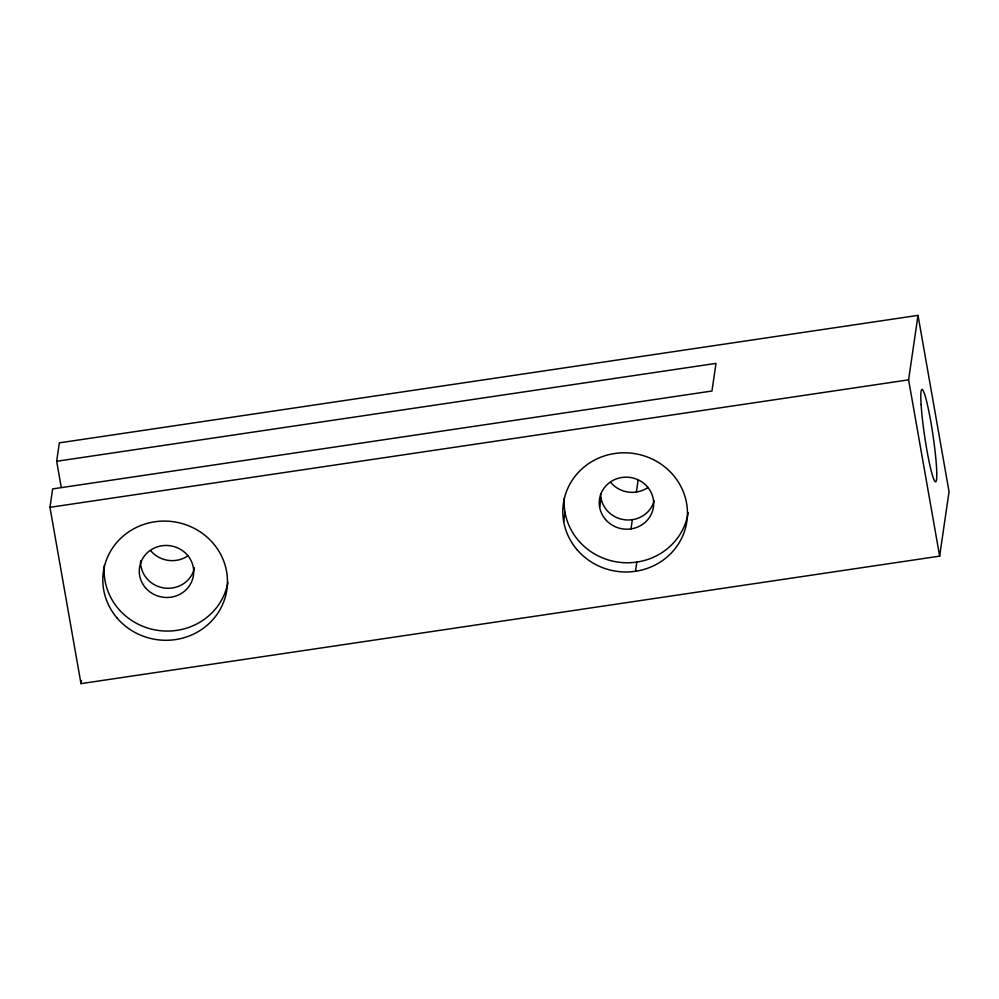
<?xml version="1.0" encoding="UTF-8"?>
<svg xmlns="http://www.w3.org/2000/svg" width="999" height="999" viewBox="0 0 999 999"><rect width="100%" height="100%" fill="white"/><g stroke="black" fill="none" stroke-linecap="round" stroke-linejoin="round"><path stroke-width="1.5" d="M56.668 461.276L59.353 442.857L918.006 315.372L949.05 491.67L939.647 556.143L80.994 683.628L49.95 507.33L52.635 488.911L711.962 391.021L715.996 363.386L56.668 461.276L61.251 487.337M80.994 683.628L81.431 680.569M563.661 521.515L565.009 512.3M599.637 507.167L600.986 497.952M630.993 528.883L632.342 519.68M636.375 492.045L638.161 479.757M635.501 571.278L636.838 562.075M939.647 556.143L908.603 379.845L918.006 315.372M49.95 507.33L908.603 379.845M654.17 500.786A27.235 25.986 8.3 0 1 624.537 519.755A27.235 25.986 8.3 0 1 600.611 493.881M194.493 567.757A27.235 25.986 8.3 0 1 164.535 588.049A27.235 25.986 8.3 0 1 140.634 560.801M188.074 555.719A27.235 25.986 8.3 0 1 150.874 550.936M648.064 487.425A27.235 25.986 8.3 0 1 610.876 482.642M227.884 582.517A62.388 59.54 8.3 0 1 158.167 630.431A62.388 59.54 8.3 0 1 104.42 565.047M688.136 512.687A62.388 59.54 8.3 0 1 619.767 562.337A62.388 59.54 8.3 0 1 564.285 498.289M605.494 519.48A27.235 25.986 8.3 0 0 651.972 512.587A27.235 25.986 8.3 0 0 621.94 477.472A27.235 25.986 8.3 0 0 605.494 519.48M145.504 587.774A27.235 25.986 8.3 0 0 191.983 580.881A27.235 25.986 8.3 0 0 161.95 545.766A27.235 25.986 8.3 0 0 145.504 587.774M921.103 404.495A46.691 4.196 81.6 0 0 934.54 480.831A46.691 4.196 81.6 0 0 930.843 421.94A46.691 4.196 81.6 0 0 921.103 404.495M117.083 618.031A62.388 59.54 8.3 0 0 223.551 602.222A62.388 59.54 8.3 0 0 154.77 521.79A62.388 59.54 8.3 0 0 117.083 618.031M577.085 549.737A62.388 59.54 8.3 0 0 683.541 533.928A62.388 59.54 8.3 0 0 614.76 453.496A62.388 59.54 8.3 0 0 577.085 549.737"/></g></svg>
